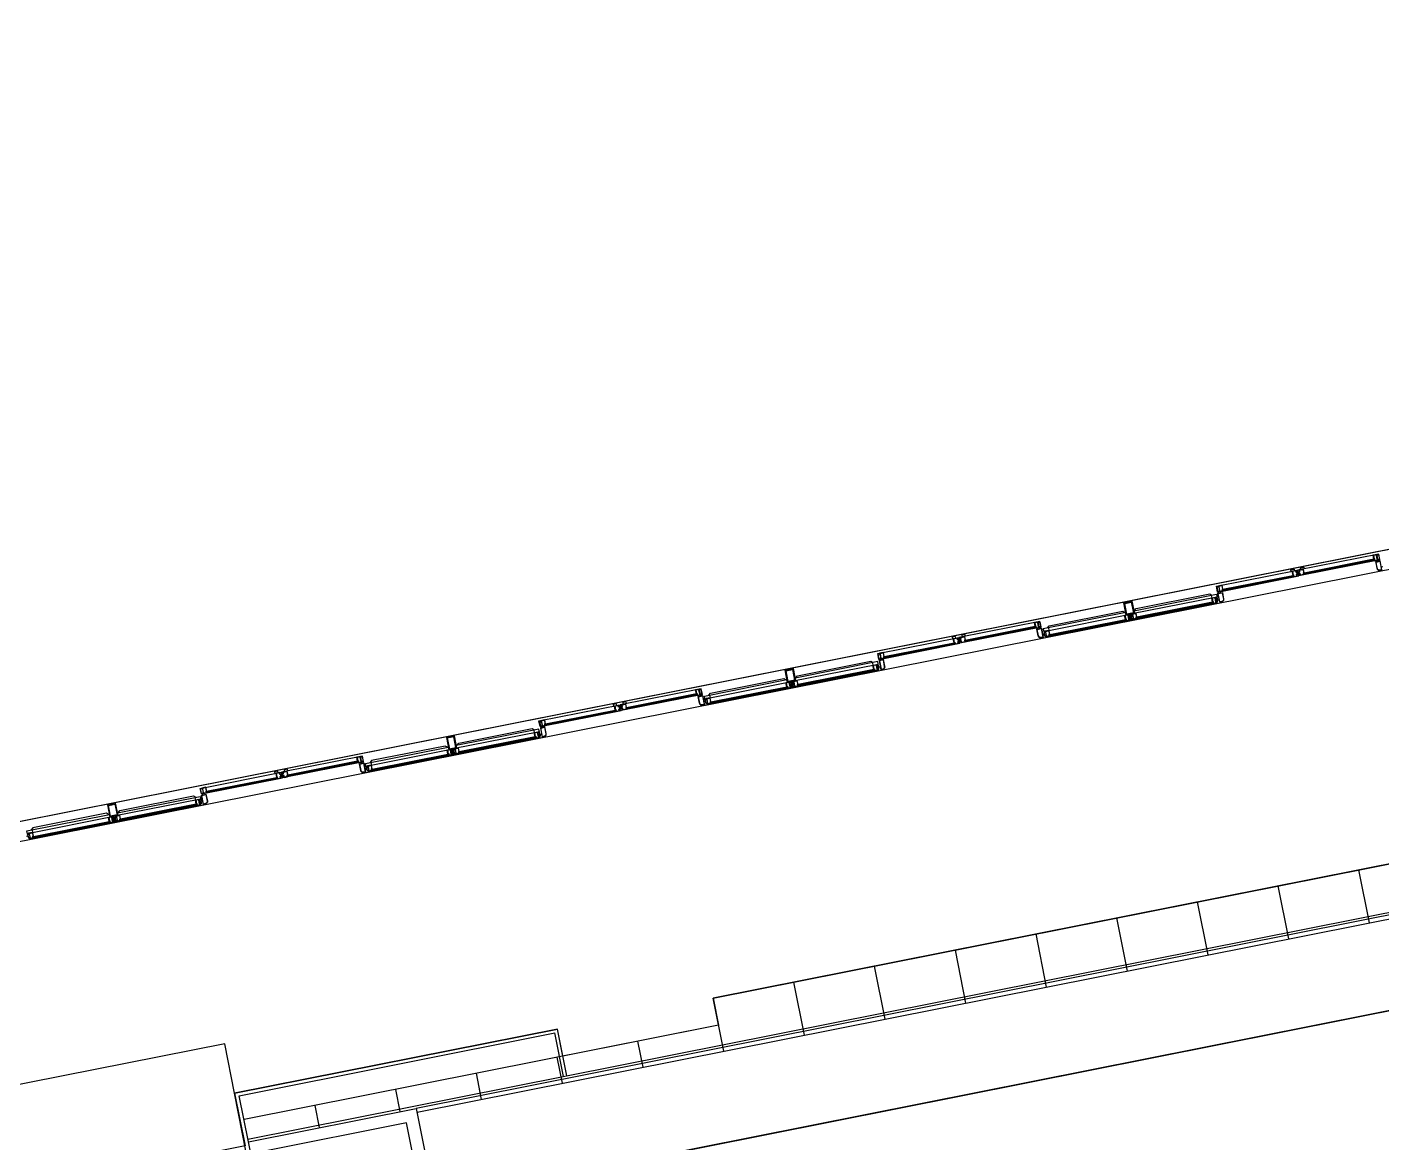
# Model space of a CAD drawing. Extents: x 434377 to 434597, y 4588623 to 4588679.
# Drawn here: x 434498.62 to 434515.08, y 4588657.04 to 4588670.6 of the extents above; entities that cross this region are included whole.
import ezdxf

# ---------------------------------------------------------------- set-up
doc = ezdxf.new("R2010")
doc.units = 0
for name, color, linetype in [('01_D_ElementsAux_l', 7, 'Continuous'), ('01_D_Envans_l', 7, 'Continuous'), ('01_D_Ocult_l', 7, 'Continuous'), ('01_L_AndanaV2_p', 7, 'Continuous'), ('15_D_Andanes_p', 7, 'Continuous')]:
    doc.layers.add(name, color=color, linetype=linetype)

msp = doc.modelspace()

# ---------------------------------------------------------------- linework, layer by layer
at = {"layer": '01_D_ElementsAux_l'}
for p, q in [((434501.299, 4588657.091), (434544.337, 4588665.644)), ((434503.344, 4588657.467), (434544.343, 4588665.615)), ((434503.354, 4588657.418), (434544.353, 4588665.566)), ((434503.567, 4588656.346), (434546.267, 4588664.832)), ((434515.041, 4588664.199), (434514.055, 4588664.003)), ((434515.054, 4588664.13), (434514.069, 4588663.934)), ((434514.99, 4588664.127), (434514.129, 4588663.956)), ((434514.982, 4588664.136), (434514.134, 4588663.967)), ((434515.041, 4588664.199), (434514.972, 4588664.185)), ((434514.992, 4588664.118), (434515.054, 4588664.13)), ((434515.022, 4588664.188), (434515.023, 4588664.185)), ((434515.054, 4588664.13), (434515.041, 4588664.199)), ((434515.045, 4588664.128), (434515.048, 4588664.113)), ((434513.069, 4588663.807), (434514.055, 4588664.003)), ((434514.069, 4588663.934), (434514.055, 4588664.003)), ((434514.069, 4588663.934), (434514.055, 4588664.003)), ((434514.069, 4588663.934), (434514.055, 4588664.003)), ((434514.069, 4588663.934), (434514.055, 4588664.003)), ((434515.091, 4588664.042), (434515.073, 4588664.039)), ((434513.069, 4588663.807), (434513.138, 4588663.82)), ((434513.083, 4588663.738), (434513.069, 4588663.807)), ((434513.083, 4588663.738), (434514.069, 4588663.934)), ((434513.09, 4588663.804), (434513.091, 4588663.801)), ((434513.143, 4588663.76), (434514.005, 4588663.931)), ((434513.148, 4588663.771), (434513.996, 4588663.94)), ((434513.075, 4588663.677), (434512.022, 4588663.468)), ((434513.005, 4588663.697), (434513.011, 4588663.665)), ((434513.145, 4588663.75), (434513.083, 4588663.738)), ((434513.083, 4588663.643), (434513.101, 4588663.647)), ((434513.093, 4588663.74), (434513.096, 4588663.725)), ((434510.969, 4588663.259), (434512.022, 4588663.468)), ((434512.035, 4588663.399), (434512.022, 4588663.468)), ((434512.035, 4588663.399), (434512.022, 4588663.468)), ((434512.035, 4588663.399), (434512.022, 4588663.468)), ((434512.035, 4588663.399), (434512.022, 4588663.468)), ((434513.029, 4588663.607), (434512.096, 4588663.422)), ((434513.021, 4588663.616), (434512.1, 4588663.433)), ((434510.924, 4588663.38), (434509.939, 4588663.185)), ((434510.938, 4588663.312), (434509.952, 4588663.116)), ((434510.874, 4588663.309), (434510.013, 4588663.138)), ((434510.865, 4588663.318), (434510.017, 4588663.149)), ((434510.924, 4588663.38), (434510.856, 4588663.367)), ((434510.876, 4588663.299), (434510.938, 4588663.312)), ((434510.906, 4588663.37), (434510.907, 4588663.367)), ((434510.938, 4588663.312), (434510.924, 4588663.38)), ((434510.928, 4588663.31), (434510.931, 4588663.295)), ((434511.026, 4588663.304), (434511.033, 4588663.271)), ((434511.038, 4588663.211), (434511.971, 4588663.397)), ((434511.042, 4588663.222), (434511.963, 4588663.405)), ((434508.953, 4588662.989), (434509.939, 4588663.185)), ((434509.952, 4588663.116), (434509.939, 4588663.185)), ((434509.952, 4588663.116), (434509.939, 4588663.185)), ((434509.952, 4588663.116), (434509.939, 4588663.185)), ((434509.952, 4588663.116), (434509.939, 4588663.185)), ((434510.974, 4588663.224), (434510.956, 4588663.221)), ((434508.953, 4588662.989), (434509.022, 4588663.002)), ((434508.967, 4588662.92), (434508.953, 4588662.989)), ((434508.967, 4588662.92), (434509.952, 4588663.116)), ((434508.974, 4588662.986), (434508.974, 4588662.983)), ((434509.027, 4588662.942), (434509.888, 4588663.113)), ((434509.031, 4588662.953), (434509.88, 4588663.122)), ((434508.958, 4588662.859), (434507.905, 4588662.65)), ((434508.904, 4588662.798), (434507.984, 4588662.615)), ((434508.888, 4588662.879), (434508.894, 4588662.847)), ((434509.029, 4588662.932), (434508.967, 4588662.92)), ((434508.967, 4588662.825), (434508.985, 4588662.829)), ((434508.976, 4588662.922), (434508.979, 4588662.907)), ((434506.852, 4588662.441), (434507.905, 4588662.65)), ((434507.919, 4588662.581), (434507.905, 4588662.65)), ((434507.919, 4588662.581), (434507.905, 4588662.65)), ((434507.919, 4588662.581), (434507.905, 4588662.65)), ((434507.919, 4588662.581), (434507.905, 4588662.65)), ((434508.913, 4588662.789), (434507.979, 4588662.604)), ((434506.808, 4588662.562), (434505.822, 4588662.366)), ((434506.822, 4588662.494), (434505.836, 4588662.298)), ((434506.757, 4588662.491), (434505.896, 4588662.32)), ((434506.749, 4588662.5), (434505.901, 4588662.331)), ((434506.808, 4588662.562), (434506.739, 4588662.549)), ((434506.759, 4588662.481), (434506.822, 4588662.494)), ((434506.79, 4588662.552), (434506.79, 4588662.549)), ((434506.822, 4588662.494), (434506.808, 4588662.562)), ((434506.812, 4588662.492), (434506.815, 4588662.477)), ((434506.91, 4588662.486), (434506.916, 4588662.453)), ((434506.922, 4588662.393), (434507.855, 4588662.579)), ((434506.926, 4588662.404), (434507.846, 4588662.587)), ((434504.836, 4588662.171), (434505.822, 4588662.366)), ((434504.915, 4588662.135), (434505.763, 4588662.304)), ((434505.836, 4588662.298), (434505.822, 4588662.366)), ((434505.836, 4588662.298), (434505.822, 4588662.366)), ((434505.836, 4588662.298), (434505.822, 4588662.366)), ((434505.836, 4588662.298), (434505.822, 4588662.366)), ((434506.858, 4588662.406), (434506.84, 4588662.402)), ((434504.836, 4588662.171), (434504.905, 4588662.184)), ((434504.85, 4588662.102), (434504.836, 4588662.171)), ((434504.85, 4588662.102), (434505.836, 4588662.298)), ((434504.857, 4588662.168), (434504.858, 4588662.165)), ((434504.91, 4588662.124), (434505.772, 4588662.295)), ((434504.842, 4588662.041), (434503.789, 4588661.832)), ((434504.788, 4588661.979), (434503.867, 4588661.796)), ((434504.772, 4588662.061), (434504.778, 4588662.028)), ((434504.912, 4588662.114), (434504.85, 4588662.102)), ((434504.85, 4588662.007), (434504.868, 4588662.011)), ((434504.86, 4588662.104), (434504.863, 4588662.089)), ((434502.736, 4588661.623), (434503.789, 4588661.832)), ((434503.802, 4588661.763), (434503.789, 4588661.832)), ((434503.802, 4588661.763), (434503.789, 4588661.832)), ((434503.802, 4588661.763), (434503.789, 4588661.832)), ((434503.802, 4588661.763), (434503.789, 4588661.832)), ((434504.796, 4588661.971), (434503.863, 4588661.785)), ((434502.691, 4588661.744), (434501.706, 4588661.548)), ((434502.705, 4588661.676), (434501.719, 4588661.48)), ((434502.641, 4588661.673), (434501.78, 4588661.502)), ((434502.632, 4588661.682), (434501.784, 4588661.513)), ((434502.691, 4588661.744), (434502.623, 4588661.731)), ((434502.643, 4588661.663), (434502.705, 4588661.676)), ((434502.673, 4588661.734), (434502.674, 4588661.731)), ((434502.705, 4588661.676), (434502.691, 4588661.744)), ((434502.695, 4588661.674), (434502.698, 4588661.659)), ((434502.793, 4588661.668), (434502.8, 4588661.635)), ((434502.805, 4588661.575), (434503.738, 4588661.761)), ((434502.809, 4588661.586), (434503.73, 4588661.769)), ((434500.72, 4588661.352), (434501.706, 4588661.548)), ((434500.734, 4588661.284), (434501.719, 4588661.48)), ((434500.798, 4588661.317), (434501.647, 4588661.486)), ((434501.719, 4588661.48), (434501.706, 4588661.548)), ((434501.719, 4588661.48), (434501.706, 4588661.548)), ((434501.719, 4588661.48), (434501.706, 4588661.548)), ((434501.719, 4588661.48), (434501.706, 4588661.548)), ((434502.741, 4588661.588), (434502.723, 4588661.584)), ((434500.72, 4588661.352), (434500.789, 4588661.366)), ((434500.734, 4588661.284), (434500.72, 4588661.352)), ((434500.741, 4588661.35), (434500.741, 4588661.347)), ((434500.794, 4588661.306), (434501.655, 4588661.477)), ((434500.725, 4588661.223), (434499.672, 4588661.014)), ((434500.68, 4588661.153), (434499.746, 4588660.967)), ((434500.671, 4588661.161), (434499.751, 4588660.978)), ((434500.655, 4588661.243), (434500.662, 4588661.21)), ((434500.796, 4588661.296), (434500.734, 4588661.284)), ((434500.734, 4588661.189), (434500.752, 4588661.193)), ((434500.743, 4588661.286), (434500.746, 4588661.271)), ((434498.619, 4588660.805), (434499.672, 4588661.014)), ((434499.686, 4588660.945), (434499.672, 4588661.014)), ((434499.686, 4588660.945), (434499.672, 4588661.014)), ((434499.686, 4588660.945), (434499.672, 4588661.014)), ((434499.686, 4588660.945), (434499.672, 4588661.014)), ((434506.954, 4588658.803), (434518.724, 4588661.142)), ((434498.677, 4588660.85), (434498.683, 4588660.817)), ((434498.689, 4588660.757), (434499.622, 4588660.943)), ((434498.693, 4588660.768), (434499.613, 4588660.951)), ((434498.625, 4588660.77), (434498.607, 4588660.766)), ((434514.928, 4588659.718), (434514.8, 4588660.363)), ((434513.948, 4588659.523), (434513.819, 4588660.168)), ((434512.967, 4588659.328), (434512.839, 4588659.973)), ((434511.986, 4588659.133), (434511.858, 4588659.778)), ((434511.005, 4588658.938), (434510.877, 4588659.583)), ((434510.024, 4588658.744), (434509.896, 4588659.388)), ((434509.043, 4588658.549), (434508.915, 4588659.193)), ((434508.063, 4588658.354), (434507.935, 4588658.998)), ((434507.082, 4588658.159), (434506.954, 4588658.803)), ((434501.137, 4588657.647), (434505.061, 4588658.427)), ((434501.194, 4588657.618), (434505.029, 4588658.38)), ((434507.019, 4588658.474), (434501.252, 4588657.328)), ((434505.134, 4588657.853), (434505.029, 4588658.38)), ((434505.173, 4588657.861), (434505.061, 4588658.427)), ((434506.101, 4588657.964), (434506.038, 4588658.28)), ((434505.12, 4588657.769), (434505.057, 4588658.085)), ((434504.127, 4588657.636), (434504.077, 4588657.89)), ((434504.139, 4588657.574), (434504.077, 4588657.89)), ((434503.149, 4588657.425), (434503.096, 4588657.695)), ((434502.254, 4588652.029), (434501.137, 4588657.647)), ((434501.306, 4588657.058), (434501.194, 4588657.618)), ((434502.169, 4588657.23), (434502.115, 4588657.5))]:
    msp.add_line(p, q, dxfattribs=at)
for points in [[(434514.972, 4588664.185), (434515.021, 4588664.195), (434515.024, 4588664.181), (434515.017, 4588664.18), (434515.026, 4588664.138), (434515.032, 4588664.139), (434515.035, 4588664.126), (434514.992, 4588664.118), (434514.988, 4588664.137), (434514.982, 4588664.136)], [(434515.029, 4588664.135), (434515.023, 4588664.134), (434515.013, 4588664.183), (434515.02, 4588664.184), (434515.018, 4588664.191), (434514.976, 4588664.182), (434514.985, 4588664.14), (434514.991, 4588664.141), (434514.995, 4588664.122), (434515.031, 4588664.129)], [(434515.02, 4588664.023), (434515.022, 4588664.017), (434515.025, 4588664.012), (434515.028, 4588664.008), (434515.033, 4588664.004), (434515.038, 4588664.002), (434515.043, 4588664), (434515.049, 4588663.999), (434515.055, 4588664), (434515.079, 4588664.004), (434515.057, 4588664.115), (434515.003, 4588664.104)], [(434514.009, 4588663.926), (434514.045, 4588663.933), (434514.041, 4588663.952), (434514.051, 4588663.954), (434514.046, 4588663.977), (434514.037, 4588663.975), (434514.033, 4588663.995), (434513.991, 4588663.986), (434513.999, 4588663.944), (434514.005, 4588663.945)], [(434514.127, 4588663.949), (434514.091, 4588663.942), (434514.087, 4588663.962), (434514.077, 4588663.96), (434514.073, 4588663.982), (434514.083, 4588663.984), (434514.079, 4588664.004), (434514.121, 4588664.012), (434514.129, 4588663.97), (434514.123, 4588663.969)], [(434515.023, 4588664.024), (434515.008, 4588664.102), (434515.055, 4588664.111), (434515.075, 4588664.007), (434515.054, 4588664.003), (434515.048, 4588664.003), (434515.042, 4588664.003), (434515.037, 4588664.006), (434515.032, 4588664.009), (434515.028, 4588664.013), (434515.025, 4588664.018)], [(434513.138, 4588663.82), (434513.089, 4588663.811), (434513.092, 4588663.797), (434513.098, 4588663.799), (434513.106, 4588663.757), (434513.1, 4588663.755), (434513.103, 4588663.742), (434513.145, 4588663.75), (434513.141, 4588663.77), (434513.148, 4588663.771)], [(434513.104, 4588663.753), (434513.111, 4588663.754), (434513.101, 4588663.803), (434513.094, 4588663.802), (434513.093, 4588663.808), (434513.135, 4588663.816), (434513.144, 4588663.774), (434513.137, 4588663.773), (434513.141, 4588663.753), (434513.105, 4588663.746)], [(434512.022, 4588663.468), (434511.973, 4588663.458), (434511.944, 4588663.605), (434511.993, 4588663.615), (434512.042, 4588663.625), (434512.071, 4588663.478)], [(434513.011, 4588663.665), (434513.06, 4588663.674), (434513.063, 4588663.661), (434513.056, 4588663.66), (434513.065, 4588663.618), (434513.071, 4588663.619), (434513.074, 4588663.606), (434513.031, 4588663.597), (434513.027, 4588663.617), (434513.021, 4588663.616)], [(434513.068, 4588663.615), (434513.062, 4588663.614), (434513.052, 4588663.663), (434513.059, 4588663.664), (434513.057, 4588663.67), (434513.015, 4588663.662), (434513.023, 4588663.62), (434513.03, 4588663.621), (434513.034, 4588663.601), (434513.07, 4588663.609)], [(434513.156, 4588663.653), (434513.157, 4588663.647), (434513.156, 4588663.641), (434513.155, 4588663.635), (434513.152, 4588663.63), (434513.148, 4588663.626), (434513.144, 4588663.622), (434513.139, 4588663.619), (434513.133, 4588663.617), (434513.108, 4588663.613), (434513.086, 4588663.723), (434513.14, 4588663.734)], [(434513.153, 4588663.652), (434513.153, 4588663.646), (434513.153, 4588663.64), (434513.15, 4588663.635), (434513.147, 4588663.63), (434513.143, 4588663.626), (434513.138, 4588663.623), (434513.132, 4588663.621), (434513.111, 4588663.617), (434513.09, 4588663.721), (434513.137, 4588663.73)], [(434511.953, 4588663.454), (434512.002, 4588663.464), (434512.005, 4588663.451), (434511.998, 4588663.45), (434512.007, 4588663.408), (434512.013, 4588663.409), (434512.016, 4588663.396), (434511.973, 4588663.387), (434511.969, 4588663.407), (434511.963, 4588663.405)], [(434511.995, 4588663.605), (434512.034, 4588663.613), (434512.059, 4588663.486), (434512.02, 4588663.478), (434511.981, 4588663.47), (434511.955, 4588663.598)], [(434512.01, 4588663.405), (434512.004, 4588663.403), (434511.994, 4588663.452), (434512.001, 4588663.454), (434511.999, 4588663.46), (434511.957, 4588663.452), (434511.966, 4588663.41), (434511.972, 4588663.411), (434511.976, 4588663.391), (434512.012, 4588663.398)], [(434512.09, 4588663.482), (434512.041, 4588663.472), (434512.044, 4588663.459), (434512.05, 4588663.46), (434512.059, 4588663.418), (434512.052, 4588663.417), (434512.055, 4588663.403), (434512.098, 4588663.412), (434512.094, 4588663.431), (434512.1, 4588663.433)], [(434512.057, 4588663.414), (434512.063, 4588663.415), (434512.053, 4588663.464), (434512.047, 4588663.463), (434512.046, 4588663.469), (434512.088, 4588663.478), (434512.096, 4588663.435), (434512.09, 4588663.434), (434512.094, 4588663.415), (434512.058, 4588663.407)], [(434510.856, 4588663.367), (434510.905, 4588663.377), (434510.907, 4588663.363), (434510.901, 4588663.362), (434510.909, 4588663.32), (434510.916, 4588663.321), (434510.918, 4588663.308), (434510.876, 4588663.299), (434510.872, 4588663.319), (434510.865, 4588663.318)], [(434510.913, 4588663.317), (434510.907, 4588663.316), (434510.897, 4588663.365), (434510.903, 4588663.366), (434510.902, 4588663.372), (434510.86, 4588663.364), (434510.868, 4588663.322), (434510.875, 4588663.323), (434510.878, 4588663.304), (434510.914, 4588663.311)], [(434510.903, 4588663.205), (434510.887, 4588663.286), (434510.941, 4588663.297), (434510.963, 4588663.186), (434510.938, 4588663.181), (434510.932, 4588663.18), (434510.926, 4588663.181), (434510.921, 4588663.183), (434510.916, 4588663.186), (434510.911, 4588663.19), (434510.907, 4588663.194), (434510.905, 4588663.199)], [(434510.907, 4588663.206), (434510.891, 4588663.284), (434510.938, 4588663.293), (434510.959, 4588663.189), (434510.938, 4588663.185), (434510.932, 4588663.185), (434510.926, 4588663.185), (434510.921, 4588663.188), (434510.916, 4588663.191), (434510.912, 4588663.195), (434510.909, 4588663.2)], [(434509.893, 4588663.108), (434509.929, 4588663.115), (434509.925, 4588663.134), (434509.934, 4588663.136), (434509.93, 4588663.159), (434509.92, 4588663.157), (434509.916, 4588663.177), (434509.874, 4588663.168), (434509.882, 4588663.126), (434509.889, 4588663.127)], [(434510.01, 4588663.131), (434509.975, 4588663.124), (434509.971, 4588663.144), (434509.961, 4588663.142), (434509.956, 4588663.164), (434509.966, 4588663.166), (434509.962, 4588663.186), (434510.005, 4588663.194), (434510.013, 4588663.152), (434510.007, 4588663.151)], [(434511.033, 4588663.271), (434510.984, 4588663.262), (434510.986, 4588663.249), (434510.993, 4588663.25), (434511.001, 4588663.208), (434510.995, 4588663.206), (434510.997, 4588663.193), (434511.04, 4588663.202), (434511.036, 4588663.221), (434511.042, 4588663.222)], [(434510.999, 4588663.204), (434511.005, 4588663.205), (434510.995, 4588663.254), (434510.989, 4588663.253), (434510.988, 4588663.259), (434511.03, 4588663.267), (434511.038, 4588663.225), (434511.032, 4588663.224), (434511.036, 4588663.204), (434511, 4588663.197)], [(434509.022, 4588663.002), (434508.973, 4588662.993), (434508.975, 4588662.979), (434508.982, 4588662.981), (434508.99, 4588662.938), (434508.984, 4588662.937), (434508.986, 4588662.924), (434509.029, 4588662.932), (434509.025, 4588662.952), (434509.031, 4588662.953)], [(434508.988, 4588662.934), (434508.994, 4588662.936), (434508.984, 4588662.985), (434508.978, 4588662.983), (434508.977, 4588662.99), (434509.019, 4588662.998), (434509.027, 4588662.956), (434509.021, 4588662.955), (434509.025, 4588662.935), (434508.989, 4588662.928)], [(434507.905, 4588662.65), (434507.856, 4588662.64), (434507.827, 4588662.787), (434507.876, 4588662.797), (434507.925, 4588662.807), (434507.954, 4588662.66)], [(434508.894, 4588662.847), (434508.944, 4588662.856), (434508.946, 4588662.843), (434508.94, 4588662.842), (434508.948, 4588662.8), (434508.955, 4588662.801), (434508.957, 4588662.788), (434508.915, 4588662.779), (434508.911, 4588662.799), (434508.904, 4588662.798)], [(434508.952, 4588662.797), (434508.945, 4588662.796), (434508.936, 4588662.845), (434508.942, 4588662.846), (434508.941, 4588662.852), (434508.899, 4588662.844), (434508.907, 4588662.802), (434508.913, 4588662.803), (434508.917, 4588662.783), (434508.953, 4588662.79)], [(434509.04, 4588662.835), (434509.023, 4588662.916), (434508.969, 4588662.905), (434508.992, 4588662.794), (434509.016, 4588662.799), (434509.022, 4588662.801), (434509.027, 4588662.803), (434509.032, 4588662.807), (434509.036, 4588662.812), (434509.038, 4588662.817), (434509.04, 4588662.823), (434509.041, 4588662.829)], [(434509.036, 4588662.834), (434509.021, 4588662.912), (434508.974, 4588662.903), (434508.994, 4588662.799), (434509.015, 4588662.803), (434509.021, 4588662.805), (434509.026, 4588662.808), (434509.03, 4588662.812), (434509.033, 4588662.817), (434509.036, 4588662.822), (434509.036, 4588662.828)], [(434507.837, 4588662.636), (434507.886, 4588662.646), (434507.888, 4588662.633), (434507.882, 4588662.632), (434507.89, 4588662.589), (434507.897, 4588662.591), (434507.899, 4588662.577), (434507.857, 4588662.569), (434507.853, 4588662.589), (434507.846, 4588662.587)], [(434507.878, 4588662.787), (434507.917, 4588662.795), (434507.943, 4588662.668), (434507.903, 4588662.66), (434507.864, 4588662.652), (434507.839, 4588662.779)], [(434507.894, 4588662.587), (434507.888, 4588662.585), (434507.878, 4588662.634), (434507.884, 4588662.636), (434507.883, 4588662.642), (434507.841, 4588662.634), (434507.849, 4588662.591), (434507.856, 4588662.593), (434507.859, 4588662.573), (434507.895, 4588662.58)], [(434507.974, 4588662.664), (434507.925, 4588662.654), (434507.928, 4588662.641), (434507.934, 4588662.642), (434507.942, 4588662.6), (434507.936, 4588662.598), (434507.939, 4588662.585), (434507.981, 4588662.594), (434507.977, 4588662.613), (434507.984, 4588662.615)], [(434507.94, 4588662.596), (434507.946, 4588662.597), (434507.937, 4588662.646), (434507.93, 4588662.645), (434507.929, 4588662.651), (434507.971, 4588662.66), (434507.98, 4588662.617), (434507.973, 4588662.616), (434507.977, 4588662.596), (434507.941, 4588662.589)], [(434506.739, 4588662.549), (434506.788, 4588662.558), (434506.791, 4588662.545), (434506.784, 4588662.544), (434506.793, 4588662.502), (434506.799, 4588662.503), (434506.802, 4588662.49), (434506.759, 4588662.481), (434506.755, 4588662.501), (434506.749, 4588662.5)], [(434506.797, 4588662.499), (434506.79, 4588662.498), (434506.78, 4588662.547), (434506.787, 4588662.548), (434506.785, 4588662.554), (434506.743, 4588662.546), (434506.752, 4588662.504), (434506.758, 4588662.505), (434506.762, 4588662.485), (434506.798, 4588662.493)], [(434506.787, 4588662.387), (434506.77, 4588662.468), (434506.824, 4588662.479), (434506.846, 4588662.368), (434506.822, 4588662.363), (434506.816, 4588662.362), (434506.81, 4588662.363), (434506.805, 4588662.365), (434506.8, 4588662.368), (434506.795, 4588662.372), (434506.791, 4588662.376), (434506.789, 4588662.381)], [(434506.79, 4588662.388), (434506.775, 4588662.466), (434506.822, 4588662.475), (434506.842, 4588662.371), (434506.821, 4588662.367), (434506.815, 4588662.367), (434506.809, 4588662.367), (434506.804, 4588662.37), (434506.799, 4588662.373), (434506.795, 4588662.377), (434506.792, 4588662.382)], [(434505.776, 4588662.29), (434505.812, 4588662.297), (434505.808, 4588662.316), (434505.818, 4588662.318), (434505.813, 4588662.341), (434505.804, 4588662.339), (434505.8, 4588662.358), (434505.758, 4588662.35), (434505.766, 4588662.308), (434505.772, 4588662.309)], [(434505.894, 4588662.313), (434505.858, 4588662.306), (434505.854, 4588662.325), (434505.844, 4588662.323), (434505.84, 4588662.346), (434505.85, 4588662.348), (434505.846, 4588662.368), (434505.888, 4588662.376), (434505.896, 4588662.334), (434505.89, 4588662.333)], [(434506.916, 4588662.453), (434506.867, 4588662.444), (434506.87, 4588662.43), (434506.876, 4588662.432), (434506.885, 4588662.389), (434506.878, 4588662.388), (434506.881, 4588662.375), (434506.923, 4588662.383), (434506.92, 4588662.403), (434506.926, 4588662.404)], [(434506.882, 4588662.385), (434506.889, 4588662.387), (434506.879, 4588662.436), (434506.873, 4588662.435), (434506.871, 4588662.441), (434506.913, 4588662.449), (434506.922, 4588662.407), (434506.915, 4588662.406), (434506.919, 4588662.386), (434506.884, 4588662.379)], [(434504.905, 4588662.184), (434504.856, 4588662.174), (434504.859, 4588662.161), (434504.865, 4588662.162), (434504.873, 4588662.12), (434504.867, 4588662.119), (434504.87, 4588662.106), (434504.912, 4588662.114), (434504.908, 4588662.134), (434504.915, 4588662.135)], [(434504.871, 4588662.116), (434504.878, 4588662.118), (434504.868, 4588662.167), (434504.861, 4588662.165), (434504.86, 4588662.172), (434504.902, 4588662.18), (434504.911, 4588662.138), (434504.904, 4588662.137), (434504.908, 4588662.117), (434504.872, 4588662.11)], [(434503.789, 4588661.832), (434503.838, 4588661.842), (434503.809, 4588661.989), (434503.76, 4588661.979), (434503.711, 4588661.969), (434503.74, 4588661.822)], [(434503.762, 4588661.969), (434503.722, 4588661.961), (434503.748, 4588661.834), (434503.787, 4588661.842), (434503.826, 4588661.849), (434503.801, 4588661.977)], [(434504.778, 4588662.028), (434504.827, 4588662.038), (434504.83, 4588662.025), (434504.823, 4588662.024), (434504.832, 4588661.982), (434504.838, 4588661.983), (434504.841, 4588661.97), (434504.798, 4588661.961), (434504.794, 4588661.981), (434504.788, 4588661.979)], [(434504.835, 4588661.979), (434504.829, 4588661.977), (434504.819, 4588662.026), (434504.826, 4588662.028), (434504.824, 4588662.034), (434504.782, 4588662.026), (434504.79, 4588661.984), (434504.797, 4588661.985), (434504.801, 4588661.965), (434504.837, 4588661.972)], [(434504.923, 4588662.017), (434504.907, 4588662.098), (434504.853, 4588662.087), (434504.875, 4588661.976), (434504.9, 4588661.981), (434504.906, 4588661.983), (434504.911, 4588661.986), (434504.915, 4588661.99), (434504.919, 4588661.994), (434504.922, 4588661.999), (434504.923, 4588662.005), (434504.924, 4588662.011)], [(434504.92, 4588662.016), (434504.92, 4588662.01), (434504.92, 4588662.004), (434504.917, 4588661.999), (434504.914, 4588661.994), (434504.91, 4588661.99), (434504.905, 4588661.987), (434504.899, 4588661.985), (434504.878, 4588661.98), (434504.857, 4588662.084), (434504.904, 4588662.094)], [(434503.72, 4588661.818), (434503.769, 4588661.828), (434503.772, 4588661.815), (434503.765, 4588661.813), (434503.774, 4588661.771), (434503.78, 4588661.773), (434503.783, 4588661.759), (434503.74, 4588661.751), (434503.736, 4588661.77), (434503.73, 4588661.769)], [(434503.777, 4588661.768), (434503.771, 4588661.767), (434503.761, 4588661.816), (434503.768, 4588661.817), (434503.766, 4588661.824), (434503.724, 4588661.815), (434503.733, 4588661.773), (434503.739, 4588661.775), (434503.743, 4588661.755), (434503.779, 4588661.762)], [(434503.857, 4588661.846), (434503.808, 4588661.836), (434503.811, 4588661.823), (434503.817, 4588661.824), (434503.826, 4588661.782), (434503.819, 4588661.78), (434503.822, 4588661.767), (434503.865, 4588661.776), (434503.861, 4588661.795), (434503.867, 4588661.796)], [(434503.824, 4588661.778), (434503.83, 4588661.779), (434503.82, 4588661.828), (434503.814, 4588661.827), (434503.813, 4588661.833), (434503.855, 4588661.841), (434503.863, 4588661.799), (434503.857, 4588661.798), (434503.861, 4588661.778), (434503.825, 4588661.771)], [(434502.623, 4588661.731), (434502.672, 4588661.74), (434502.674, 4588661.727), (434502.668, 4588661.726), (434502.676, 4588661.684), (434502.683, 4588661.685), (434502.685, 4588661.672), (434502.643, 4588661.663), (434502.639, 4588661.683), (434502.632, 4588661.682)], [(434502.68, 4588661.681), (434502.674, 4588661.68), (434502.664, 4588661.729), (434502.67, 4588661.73), (434502.669, 4588661.736), (434502.627, 4588661.728), (434502.635, 4588661.686), (434502.642, 4588661.687), (434502.645, 4588661.667), (434502.681, 4588661.674)], [(434502.67, 4588661.569), (434502.654, 4588661.65), (434502.708, 4588661.661), (434502.73, 4588661.55), (434502.705, 4588661.545), (434502.699, 4588661.544), (434502.693, 4588661.545), (434502.688, 4588661.547), (434502.683, 4588661.55), (434502.678, 4588661.554), (434502.674, 4588661.558), (434502.672, 4588661.563)], [(434502.674, 4588661.569), (434502.658, 4588661.647), (434502.705, 4588661.657), (434502.726, 4588661.553), (434502.705, 4588661.549), (434502.699, 4588661.548), (434502.693, 4588661.549), (434502.688, 4588661.551), (434502.683, 4588661.554), (434502.679, 4588661.559), (434502.676, 4588661.564)], [(434501.66, 4588661.471), (434501.696, 4588661.479), (434501.692, 4588661.498), (434501.701, 4588661.5), (434501.697, 4588661.523), (434501.687, 4588661.521), (434501.683, 4588661.54), (434501.641, 4588661.532), (434501.649, 4588661.49), (434501.656, 4588661.491)], [(434501.777, 4588661.495), (434501.742, 4588661.488), (434501.738, 4588661.507), (434501.728, 4588661.505), (434501.723, 4588661.528), (434501.733, 4588661.53), (434501.729, 4588661.55), (434501.772, 4588661.558), (434501.78, 4588661.516), (434501.774, 4588661.514)], [(434502.8, 4588661.635), (434502.751, 4588661.626), (434502.753, 4588661.612), (434502.76, 4588661.614), (434502.768, 4588661.571), (434502.762, 4588661.57), (434502.764, 4588661.557), (434502.807, 4588661.565), (434502.803, 4588661.585), (434502.809, 4588661.586)], [(434502.766, 4588661.567), (434502.772, 4588661.569), (434502.762, 4588661.618), (434502.756, 4588661.616), (434502.755, 4588661.623), (434502.797, 4588661.631), (434502.805, 4588661.589), (434502.799, 4588661.588), (434502.803, 4588661.568), (434502.767, 4588661.561)], [(434500.789, 4588661.366), (434500.74, 4588661.356), (434500.742, 4588661.343), (434500.749, 4588661.344), (434500.757, 4588661.302), (434500.751, 4588661.301), (434500.753, 4588661.288), (434500.796, 4588661.296), (434500.792, 4588661.316), (434500.798, 4588661.317)], [(434500.755, 4588661.298), (434500.761, 4588661.299), (434500.751, 4588661.348), (434500.745, 4588661.347), (434500.744, 4588661.354), (434500.786, 4588661.362), (434500.794, 4588661.32), (434500.788, 4588661.319), (434500.792, 4588661.299), (434500.756, 4588661.292)], [(434499.672, 4588661.014), (434499.721, 4588661.024), (434499.692, 4588661.171), (434499.643, 4588661.161), (434499.594, 4588661.151), (434499.623, 4588661.004)], [(434499.645, 4588661.151), (434499.684, 4588661.159), (434499.71, 4588661.031), (434499.67, 4588661.024), (434499.631, 4588661.016), (434499.606, 4588661.143)], [(434500.662, 4588661.21), (434500.711, 4588661.22), (434500.713, 4588661.207), (434500.707, 4588661.206), (434500.715, 4588661.163), (434500.722, 4588661.165), (434500.724, 4588661.151), (434500.682, 4588661.143), (434500.678, 4588661.163), (434500.671, 4588661.161)], [(434500.719, 4588661.161), (434500.712, 4588661.159), (434500.703, 4588661.208), (434500.709, 4588661.21), (434500.708, 4588661.216), (434500.666, 4588661.208), (434500.674, 4588661.165), (434500.68, 4588661.167), (434500.684, 4588661.147), (434500.72, 4588661.154)], [(434500.807, 4588661.198), (434500.808, 4588661.192), (434500.807, 4588661.186), (434500.805, 4588661.181), (434500.802, 4588661.176), (434500.798, 4588661.171), (434500.794, 4588661.167), (434500.789, 4588661.165), (434500.783, 4588661.163), (434500.759, 4588661.158), (434500.736, 4588661.269), (434500.79, 4588661.28)], [(434500.803, 4588661.198), (434500.803, 4588661.192), (434500.803, 4588661.186), (434500.8, 4588661.181), (434500.797, 4588661.176), (434500.793, 4588661.172), (434500.788, 4588661.169), (434500.782, 4588661.167), (434500.761, 4588661.162), (434500.741, 4588661.266), (434500.788, 4588661.276)], [(434499.604, 4588661), (434499.653, 4588661.01), (434499.655, 4588660.997), (434499.649, 4588660.995), (434499.657, 4588660.953), (434499.664, 4588660.954), (434499.666, 4588660.941), (434499.624, 4588660.933), (434499.62, 4588660.952), (434499.613, 4588660.951)], [(434499.661, 4588660.95), (434499.655, 4588660.949), (434499.645, 4588660.998), (434499.651, 4588660.999), (434499.65, 4588661.006), (434499.608, 4588660.997), (434499.616, 4588660.955), (434499.623, 4588660.956), (434499.626, 4588660.937), (434499.662, 4588660.944)], [(434499.741, 4588661.027), (434499.692, 4588661.018), (434499.695, 4588661.004), (434499.701, 4588661.006), (434499.709, 4588660.964), (434499.703, 4588660.962), (434499.706, 4588660.949), (434499.748, 4588660.957), (434499.744, 4588660.977), (434499.751, 4588660.978)], [(434499.707, 4588660.959), (434499.713, 4588660.961), (434499.704, 4588661.01), (434499.697, 4588661.009), (434499.696, 4588661.015), (434499.738, 4588661.023), (434499.747, 4588660.981), (434499.74, 4588660.98), (434499.744, 4588660.96), (434499.708, 4588660.953)], [(434498.683, 4588660.817), (434498.634, 4588660.807), (434498.637, 4588660.794), (434498.643, 4588660.795), (434498.652, 4588660.753), (434498.645, 4588660.752), (434498.648, 4588660.739), (434498.69, 4588660.747), (434498.687, 4588660.767), (434498.693, 4588660.768)], [(434498.649, 4588660.749), (434498.656, 4588660.751), (434498.646, 4588660.8), (434498.64, 4588660.798), (434498.638, 4588660.805), (434498.68, 4588660.813), (434498.689, 4588660.771), (434498.682, 4588660.77), (434498.686, 4588660.75), (434498.651, 4588660.743)]]:
    msp.add_lwpolyline(points, close=True, dxfattribs=at)
for points in [[(434515.022, 4588664.191), (434515.038, 4588664.194), (434515.05, 4588664.133), (434515.034, 4588664.129)], [(434513.976, 4588663.987), (434513.972, 4588664.007), (434514.012, 4588664.015), (434514.016, 4588663.995)], [(434514.036, 4588663.999), (434513.986, 4588663.989), (434513.996, 4588663.94)], [(434514.045, 4588664.001), (434514.046, 4588663.997), (434514.036, 4588663.995), (434514.039, 4588663.979), (434514.049, 4588663.981), (434514.055, 4588663.952), (434514.045, 4588663.95), (434514.048, 4588663.934), (434514.058, 4588663.936), (434514.059, 4588663.932)], [(434514.065, 4588664.005), (434514.066, 4588664.001), (434514.075, 4588664.003), (434514.079, 4588663.987), (434514.069, 4588663.985), (434514.075, 4588663.956), (434514.084, 4588663.958), (434514.088, 4588663.941), (434514.078, 4588663.939), (434514.079, 4588663.936)], [(434514.134, 4588663.967), (434514.124, 4588664.016), (434514.075, 4588664.007)], [(434514.134, 4588663.967), (434514.127, 4588663.966), (434514.131, 4588663.946), (434514.088, 4588663.938)], [(434514.094, 4588664.01), (434514.09, 4588664.03), (434514.13, 4588664.038), (434514.134, 4588664.018)], [(434513.09, 4588663.807), (434513.074, 4588663.804), (434513.086, 4588663.742), (434513.102, 4588663.745)], [(434514.049, 4588663.93), (434514.006, 4588663.922), (434514.003, 4588663.941), (434513.996, 4588663.94)], [(434512.035, 4588663.399), (434513.074, 4588663.606), (434513.078, 4588663.612), (434513.081, 4588663.618), (434513.083, 4588663.625), (434513.084, 4588663.633), (434513.084, 4588663.64), (434513.082, 4588663.647), (434513.08, 4588663.653), (434513.076, 4588663.66), (434513.071, 4588663.665), (434513.066, 4588663.67), (434513.06, 4588663.674)], [(434512.064, 4588663.51), (434513.068, 4588663.71), (434513.079, 4588663.655)], [(434512.074, 4588663.512), (434512.094, 4588663.536), (434512.987, 4588663.714), (434513.014, 4588663.699)], [(434513.073, 4588663.61), (434513.077, 4588663.616), (434513.079, 4588663.622), (434513.081, 4588663.629), (434513.081, 4588663.636), (434513.08, 4588663.643), (434513.078, 4588663.649), (434513.075, 4588663.655), (434513.071, 4588663.661), (434513.067, 4588663.666), (434513.061, 4588663.67)], [(434511.966, 4588663.491), (434510.962, 4588663.291), (434510.973, 4588663.236)], [(434511.016, 4588663.302), (434511.036, 4588663.326), (434511.929, 4588663.504), (434511.957, 4588663.489)], [(434512.016, 4588663.396), (434512.02, 4588663.402), (434512.023, 4588663.408), (434512.025, 4588663.415), (434512.026, 4588663.423), (434512.026, 4588663.43), (434512.024, 4588663.437), (434512.022, 4588663.443), (434512.018, 4588663.45), (434512.013, 4588663.455), (434512.008, 4588663.46), (434512.002, 4588663.464)], [(434512.015, 4588663.4), (434512.019, 4588663.406), (434512.021, 4588663.412), (434512.023, 4588663.419), (434512.023, 4588663.426), (434512.022, 4588663.433), (434512.02, 4588663.439), (434512.017, 4588663.445), (434512.013, 4588663.451), (434512.009, 4588663.456), (434512.003, 4588663.46)], [(434512.041, 4588663.472), (434512.037, 4588663.466), (434512.034, 4588663.459), (434512.032, 4588663.452), (434512.031, 4588663.445), (434512.031, 4588663.438), (434512.032, 4588663.431), (434512.035, 4588663.424), (434512.039, 4588663.417), (434512.043, 4588663.412), (434512.049, 4588663.407), (434512.055, 4588663.403)], [(434512.042, 4588663.467), (434512.039, 4588663.461), (434512.036, 4588663.455), (434512.035, 4588663.448), (434512.035, 4588663.442), (434512.035, 4588663.435), (434512.037, 4588663.428), (434512.04, 4588663.422), (434512.044, 4588663.417), (434512.049, 4588663.412), (434512.054, 4588663.408)], [(434510.905, 4588663.373), (434510.922, 4588663.376), (434510.934, 4588663.315), (434510.918, 4588663.311)], [(434510.984, 4588663.262), (434510.98, 4588663.256), (434510.976, 4588663.25), (434510.974, 4588663.243), (434510.973, 4588663.235), (434510.974, 4588663.228), (434510.975, 4588663.221), (434510.977, 4588663.214), (434510.981, 4588663.208), (434510.985, 4588663.202), (434510.991, 4588663.197), (434510.997, 4588663.193), (434512.035, 4588663.399)], [(434509.9, 4588663.177), (434509.896, 4588663.196), (434509.856, 4588663.189), (434509.86, 4588663.169)], [(434509.88, 4588663.122), (434509.87, 4588663.171), (434509.919, 4588663.181)], [(434509.929, 4588663.183), (434509.93, 4588663.179), (434509.92, 4588663.177), (434509.923, 4588663.161), (434509.933, 4588663.163), (434509.939, 4588663.134), (434509.929, 4588663.132), (434509.932, 4588663.115), (434509.942, 4588663.117), (434509.942, 4588663.114)], [(434509.948, 4588663.187), (434509.949, 4588663.183), (434509.959, 4588663.185), (434509.962, 4588663.169), (434509.952, 4588663.167), (434509.958, 4588663.137), (434509.968, 4588663.139), (434509.971, 4588663.123), (434509.961, 4588663.121), (434509.962, 4588663.118)], [(434509.958, 4588663.188), (434510.007, 4588663.198), (434510.017, 4588663.149)], [(434510.017, 4588663.149), (434510.011, 4588663.148), (434510.015, 4588663.128), (434509.972, 4588663.12)], [(434510.017, 4588663.2), (434510.014, 4588663.22), (434509.974, 4588663.212), (434509.978, 4588663.192)], [(434510.985, 4588663.257), (434510.982, 4588663.251), (434510.979, 4588663.245), (434510.978, 4588663.239), (434510.977, 4588663.232), (434510.978, 4588663.225), (434510.98, 4588663.219), (434510.982, 4588663.213), (434510.986, 4588663.207), (434510.991, 4588663.202), (434510.996, 4588663.198)], [(434508.985, 4588662.927), (434508.969, 4588662.924), (434508.957, 4588662.986), (434508.973, 4588662.989)], [(434509.933, 4588663.112), (434509.89, 4588663.104), (434509.886, 4588663.123), (434509.88, 4588663.122)], [(434507.919, 4588662.581), (434508.957, 4588662.788), (434508.961, 4588662.795), (434508.965, 4588662.802), (434508.967, 4588662.809), (434508.967, 4588662.817), (434508.966, 4588662.825), (434508.964, 4588662.833), (434508.961, 4588662.84), (434508.956, 4588662.846), (434508.951, 4588662.852), (434508.944, 4588662.856)], [(434508.963, 4588662.837), (434508.952, 4588662.892), (434507.948, 4588662.692)], [(434507.958, 4588662.694), (434507.978, 4588662.718), (434508.87, 4588662.896), (434508.898, 4588662.881)], [(434508.956, 4588662.792), (434508.96, 4588662.798), (434508.962, 4588662.804), (434508.964, 4588662.811), (434508.964, 4588662.818), (434508.963, 4588662.825), (434508.961, 4588662.831), (434508.958, 4588662.837), (434508.954, 4588662.843), (434508.95, 4588662.848), (434508.944, 4588662.852)], [(434506.857, 4588662.418), (434506.846, 4588662.473), (434507.85, 4588662.673)], [(434506.9, 4588662.484), (434506.92, 4588662.508), (434507.812, 4588662.686), (434507.84, 4588662.671)], [(434507.899, 4588662.577), (434507.903, 4588662.583), (434507.907, 4588662.589), (434507.909, 4588662.596), (434507.91, 4588662.604), (434507.909, 4588662.611), (434507.908, 4588662.618), (434507.906, 4588662.625), (434507.902, 4588662.631), (434507.898, 4588662.637), (434507.892, 4588662.642), (434507.886, 4588662.646)], [(434507.898, 4588662.582), (434507.902, 4588662.588), (434507.904, 4588662.594), (434507.906, 4588662.601), (434507.906, 4588662.608), (434507.906, 4588662.614), (434507.904, 4588662.621), (434507.901, 4588662.627), (434507.897, 4588662.633), (434507.892, 4588662.638), (434507.887, 4588662.642)], [(434507.925, 4588662.654), (434507.921, 4588662.648), (434507.918, 4588662.641), (434507.916, 4588662.634), (434507.915, 4588662.627), (434507.915, 4588662.62), (434507.916, 4588662.613), (434507.919, 4588662.606), (434507.923, 4588662.599), (434507.927, 4588662.594), (434507.933, 4588662.589), (434507.939, 4588662.585)], [(434507.926, 4588662.649), (434507.923, 4588662.643), (434507.92, 4588662.637), (434507.919, 4588662.63), (434507.919, 4588662.624), (434507.919, 4588662.617), (434507.921, 4588662.61), (434507.924, 4588662.604), (434507.928, 4588662.599), (434507.933, 4588662.594), (434507.938, 4588662.59)], [(434506.789, 4588662.555), (434506.805, 4588662.558), (434506.817, 4588662.496), (434506.801, 4588662.493)], [(434506.867, 4588662.444), (434506.863, 4588662.438), (434506.86, 4588662.431), (434506.858, 4588662.424), (434506.857, 4588662.417), (434506.857, 4588662.41), (434506.858, 4588662.403), (434506.861, 4588662.396), (434506.865, 4588662.389), (434506.869, 4588662.384), (434506.875, 4588662.379), (434506.881, 4588662.375), (434507.919, 4588662.581)], [(434505.783, 4588662.359), (434505.779, 4588662.378), (434505.739, 4588662.37), (434505.743, 4588662.351)], [(434505.763, 4588662.304), (434505.753, 4588662.353), (434505.803, 4588662.363)], [(434505.816, 4588662.294), (434505.774, 4588662.285), (434505.77, 4588662.305), (434505.763, 4588662.304)], [(434505.812, 4588662.365), (434505.813, 4588662.361), (434505.803, 4588662.359), (434505.806, 4588662.343), (434505.816, 4588662.345), (434505.822, 4588662.315), (434505.812, 4588662.314), (434505.815, 4588662.297), (434505.825, 4588662.299), (434505.826, 4588662.296)], [(434505.832, 4588662.368), (434505.833, 4588662.365), (434505.842, 4588662.367), (434505.846, 4588662.351), (434505.836, 4588662.349), (434505.842, 4588662.319), (434505.852, 4588662.321), (434505.855, 4588662.305), (434505.845, 4588662.303), (434505.846, 4588662.3)], [(434505.901, 4588662.331), (434505.891, 4588662.38), (434505.842, 4588662.37)], [(434505.901, 4588662.331), (434505.894, 4588662.33), (434505.898, 4588662.31), (434505.855, 4588662.302)], [(434505.901, 4588662.382), (434505.897, 4588662.402), (434505.857, 4588662.394), (434505.861, 4588662.374)], [(434506.868, 4588662.439), (434506.865, 4588662.433), (434506.862, 4588662.427), (434506.861, 4588662.42), (434506.861, 4588662.414), (434506.861, 4588662.407), (434506.863, 4588662.4), (434506.866, 4588662.394), (434506.87, 4588662.389), (434506.875, 4588662.384), (434506.88, 4588662.38)], [(434504.857, 4588662.171), (434504.841, 4588662.168), (434504.853, 4588662.106), (434504.869, 4588662.109)], [(434504.827, 4588662.038), (434504.833, 4588662.034), (434504.838, 4588662.029), (434504.843, 4588662.024), (434504.847, 4588662.017), (434504.849, 4588662.011), (434504.851, 4588662.004), (434504.851, 4588661.997), (434504.85, 4588661.989), (434504.848, 4588661.982), (434504.845, 4588661.976), (434504.841, 4588661.97), (434503.802, 4588661.763)], [(434504.846, 4588662.018), (434504.835, 4588662.073), (434503.831, 4588661.874)], [(434503.841, 4588661.876), (434503.861, 4588661.9), (434504.754, 4588662.078), (434504.781, 4588662.063)], [(434504.84, 4588661.974), (434504.844, 4588661.98), (434504.846, 4588661.986), (434504.848, 4588661.993), (434504.848, 4588662), (434504.847, 4588662.007), (434504.845, 4588662.013), (434504.842, 4588662.019), (434504.838, 4588662.025), (434504.834, 4588662.03), (434504.828, 4588662.034)], [(434502.74, 4588661.6), (434502.73, 4588661.655), (434503.733, 4588661.854)], [(434503.724, 4588661.853), (434503.696, 4588661.867), (434502.803, 4588661.69), (434502.783, 4588661.666)], [(434503.783, 4588661.759), (434503.787, 4588661.765), (434503.79, 4588661.772), (434503.792, 4588661.779), (434503.793, 4588661.786), (434503.793, 4588661.793), (434503.792, 4588661.8), (434503.789, 4588661.807), (434503.785, 4588661.814), (434503.781, 4588661.819), (434503.775, 4588661.824), (434503.769, 4588661.828)], [(434503.782, 4588661.764), (434503.785, 4588661.77), (434503.788, 4588661.776), (434503.789, 4588661.783), (434503.789, 4588661.789), (434503.789, 4588661.796), (434503.787, 4588661.803), (434503.784, 4588661.809), (434503.78, 4588661.814), (434503.775, 4588661.819), (434503.77, 4588661.823)], [(434503.808, 4588661.836), (434503.804, 4588661.83), (434503.801, 4588661.823), (434503.799, 4588661.816), (434503.798, 4588661.809), (434503.798, 4588661.802), (434503.799, 4588661.795), (434503.802, 4588661.788), (434503.806, 4588661.781), (434503.81, 4588661.776), (434503.816, 4588661.771), (434503.822, 4588661.767)], [(434503.809, 4588661.831), (434503.806, 4588661.825), (434503.803, 4588661.819), (434503.802, 4588661.812), (434503.802, 4588661.806), (434503.802, 4588661.799), (434503.804, 4588661.792), (434503.807, 4588661.786), (434503.811, 4588661.781), (434503.816, 4588661.776), (434503.821, 4588661.772)], [(434502.672, 4588661.737), (434502.689, 4588661.74), (434502.701, 4588661.678), (434502.685, 4588661.675)], [(434503.802, 4588661.763), (434502.764, 4588661.557), (434502.758, 4588661.561), (434502.752, 4588661.566), (434502.748, 4588661.572), (434502.744, 4588661.578), (434502.742, 4588661.585), (434502.741, 4588661.592), (434502.74, 4588661.599), (434502.741, 4588661.607), (434502.743, 4588661.614), (434502.747, 4588661.62), (434502.751, 4588661.626)], [(434501.667, 4588661.541), (434501.663, 4588661.56), (434501.623, 4588661.552), (434501.627, 4588661.533)], [(434501.686, 4588661.544), (434501.637, 4588661.535), (434501.647, 4588661.486)], [(434501.7, 4588661.476), (434501.657, 4588661.467), (434501.653, 4588661.487), (434501.647, 4588661.486)], [(434501.696, 4588661.546), (434501.697, 4588661.543), (434501.687, 4588661.541), (434501.69, 4588661.525), (434501.7, 4588661.527), (434501.706, 4588661.497), (434501.696, 4588661.495), (434501.699, 4588661.479), (434501.709, 4588661.481), (434501.709, 4588661.478)], [(434501.715, 4588661.55), (434501.716, 4588661.547), (434501.726, 4588661.549), (434501.729, 4588661.533), (434501.719, 4588661.531), (434501.725, 4588661.501), (434501.735, 4588661.503), (434501.738, 4588661.487), (434501.728, 4588661.485), (434501.729, 4588661.482)], [(434501.725, 4588661.552), (434501.774, 4588661.562), (434501.784, 4588661.513)], [(434501.739, 4588661.484), (434501.782, 4588661.492), (434501.778, 4588661.512), (434501.784, 4588661.513)], [(434501.784, 4588661.564), (434501.781, 4588661.584), (434501.741, 4588661.576), (434501.745, 4588661.556)], [(434502.752, 4588661.621), (434502.748, 4588661.615), (434502.746, 4588661.609), (434502.744, 4588661.602), (434502.744, 4588661.595), (434502.744, 4588661.589), (434502.746, 4588661.582), (434502.749, 4588661.576), (434502.753, 4588661.57), (434502.758, 4588661.565), (434502.763, 4588661.561)], [(434500.753, 4588661.291), (434500.736, 4588661.288), (434500.724, 4588661.35), (434500.74, 4588661.353)], [(434499.686, 4588660.945), (434500.724, 4588661.151), (434500.728, 4588661.157), (434500.732, 4588661.163), (434500.734, 4588661.17), (434500.735, 4588661.178), (434500.734, 4588661.185), (434500.733, 4588661.192), (434500.731, 4588661.199), (434500.727, 4588661.205), (434500.723, 4588661.211), (434500.717, 4588661.216), (434500.711, 4588661.22)], [(434499.715, 4588661.056), (434500.719, 4588661.255), (434500.73, 4588661.2)], [(434499.725, 4588661.058), (434499.745, 4588661.082), (434500.637, 4588661.26), (434500.665, 4588661.245)], [(434500.723, 4588661.156), (434500.727, 4588661.162), (434500.729, 4588661.168), (434500.731, 4588661.175), (434500.731, 4588661.182), (434500.73, 4588661.189), (434500.728, 4588661.195), (434500.725, 4588661.201), (434500.721, 4588661.207), (434500.717, 4588661.212), (434500.711, 4588661.216)], [(434498.624, 4588660.782), (434498.613, 4588660.837), (434499.617, 4588661.036)], [(434499.607, 4588661.034), (434499.579, 4588661.049), (434498.687, 4588660.872), (434498.667, 4588660.848)], [(434499.666, 4588660.941), (434499.67, 4588660.947), (434499.674, 4588660.953), (434499.676, 4588660.96), (434499.677, 4588660.968), (434499.676, 4588660.975), (434499.675, 4588660.982), (434499.673, 4588660.989), (434499.669, 4588660.995), (434499.665, 4588661.001), (434499.659, 4588661.006), (434499.653, 4588661.01)], [(434499.665, 4588660.946), (434499.668, 4588660.952), (434499.671, 4588660.958), (434499.672, 4588660.964), (434499.673, 4588660.971), (434499.672, 4588660.978), (434499.67, 4588660.984), (434499.668, 4588660.99), (434499.664, 4588660.996), (434499.659, 4588661.001), (434499.654, 4588661.005)], [(434499.692, 4588661.018), (434499.688, 4588661.012), (434499.685, 4588661.005), (434499.683, 4588660.998), (434499.682, 4588660.991), (434499.682, 4588660.984), (434499.683, 4588660.977), (434499.686, 4588660.97), (434499.69, 4588660.963), (434499.694, 4588660.958), (434499.7, 4588660.953), (434499.706, 4588660.949)], [(434499.693, 4588661.013), (434499.69, 4588661.007), (434499.687, 4588661.001), (434499.686, 4588660.994), (434499.686, 4588660.988), (434499.686, 4588660.981), (434499.688, 4588660.974), (434499.691, 4588660.968), (434499.695, 4588660.963), (434499.7, 4588660.958), (434499.705, 4588660.954)], [(434498.634, 4588660.807), (434498.63, 4588660.801), (434498.627, 4588660.795), (434498.625, 4588660.788), (434498.624, 4588660.78), (434498.624, 4588660.773), (434498.626, 4588660.766), (434498.628, 4588660.76), (434498.632, 4588660.753), (434498.637, 4588660.748), (434498.642, 4588660.743), (434498.648, 4588660.739), (434499.686, 4588660.945)], [(434498.635, 4588660.803), (434498.631, 4588660.797), (434498.629, 4588660.791), (434498.627, 4588660.784), (434498.627, 4588660.777), (434498.628, 4588660.77), (434498.63, 4588660.764), (434498.633, 4588660.758), (434498.637, 4588660.752), (434498.641, 4588660.747), (434498.647, 4588660.743)]]:
    msp.add_lwpolyline(points, dxfattribs=at)
at = {"layer": '01_D_Envans_l'}
msp.add_lwpolyline([(434503.345, 4588657.464), (434503.567, 4588656.346), (434503.42, 4588656.317), (434503.227, 4588657.287), (434501.482, 4588656.94), (434501.602, 4588656.337), (434501.455, 4588656.307), (434501.306, 4588657.058)], close=True, dxfattribs=at)
at = {"layer": '01_D_Ocult_l'}
for p, q in [((434545.241, 4588669.986), (434496.462, 4588660.292)), ((434501.018, 4588658.25), (434493.034, 4588656.663)), ((434501.137, 4588657.647), (434501.018, 4588658.25))]:
    msp.add_line(p, q, dxfattribs=at)
at = {"layer": '01_L_AndanaV2_p'}
for points in [[(434445.936, 4588650.5), (434545.291, 4588670.246), (434545.377, 4588669.815), (434549.317, 4588670.602)], [(434546.267, 4588664.832), (434504.033, 4588656.439), (434505.107, 4588651.039), (434505.4, 4588650.947), (434505.795, 4588650.812), (434506.033, 4588650.724), (434506.321, 4588650.611), (434506.601, 4588650.495), (434507.001, 4588650.316), (434507.281, 4588650.182), (434507.563, 4588650.039), (434507.916, 4588649.848), (434508.126, 4588649.729), (434508.45, 4588649.536), (434508.696, 4588649.38), (434508.973, 4588649.197), (434509.173, 4588649.059), (434509.497, 4588648.824), (434509.73, 4588648.647), (434510.104, 4588648.345), (434510.194, 4588648.269), (434510.596, 4588647.915), (434510.772, 4588647.75), (434511.276, 4588647.248)]]:
    msp.add_lwpolyline(points, dxfattribs=at)
at = {"layer": '15_D_Andanes_p'}
for points in [[(434446.034, 4588650.52), (434496.414, 4588660.532), (434545.193, 4588670.227)], [(434523.693, 4588661.788), (434518.789, 4588660.814), (434518.724, 4588661.142), (434506.954, 4588658.803), (434507.019, 4588658.474), (434505.126, 4588658.098), (434505.061, 4588658.427), (434501.137, 4588657.647), (434501.264, 4588657.01), (434493.28, 4588655.423), (434493.154, 4588656.061), (434489.23, 4588655.281), (434489.296, 4588654.952), (434487.403, 4588654.576), (434487.337, 4588654.905), (434475.568, 4588652.566)]]:
    msp.add_lwpolyline(points, dxfattribs=at)

doc.saveas('drawing.dxf')
